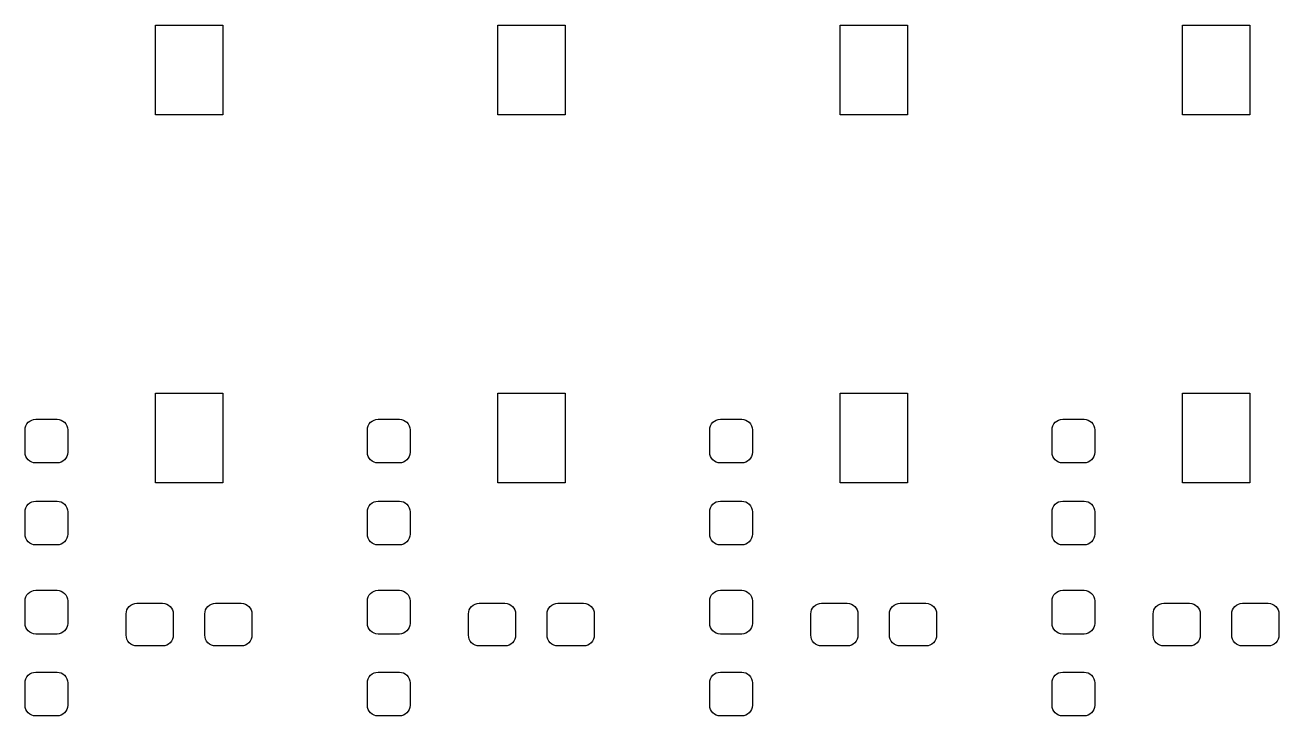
# Model space of a CAD drawing. Extents: x 134.8 to 167.4, y -150.3 to -77.5.
# Drawn here: x 136.05 to 163.96, y -92.84 to -77.45 of the extents above; entities that cross this region are included whole.
import ezdxf

# ---------------------------------------------------------------- set-up
doc = ezdxf.new("R2010")
doc.units = 0
doc.layers.add('BLACK', color=7, linetype='CONTINUOUS')

msp = doc.modelspace()

# ---------------------------------------------------------------- linework, layer by layer
at = {"layer": 'BLACK', "linetype": 'CONTINUOUS'}
for p, q in [((138.95, -79.45), (138.95, -77.45)), ((138.95, -77.45), (140.45, -77.45)), ((140.45, -77.45), (140.45, -79.45)), ((146.57, -79.45), (146.57, -77.45)), ((146.57, -77.45), (148.07, -77.45)), ((148.07, -77.45), (148.07, -79.45)), ((154.19, -79.45), (154.19, -77.45)), ((154.19, -77.45), (155.69, -77.45)), ((155.69, -77.45), (155.69, -79.45)), ((161.81, -79.45), (161.81, -77.45)), ((161.81, -77.45), (163.31, -77.45)), ((163.31, -77.45), (163.31, -79.45)), ((140.45, -79.45), (138.95, -79.45)), ((148.07, -79.45), (146.57, -79.45)), ((155.69, -79.45), (154.19, -79.45)), ((163.31, -79.45), (161.81, -79.45)), ((138.95, -87.65), (138.95, -85.65)), ((138.95, -85.65), (140.45, -85.65)), ((140.45, -85.65), (140.45, -87.65)), ((146.57, -87.65), (146.57, -85.65)), ((146.57, -85.65), (148.07, -85.65)), ((148.07, -85.65), (148.07, -87.65)), ((154.19, -87.65), (154.19, -85.65)), ((154.19, -85.65), (155.69, -85.65)), ((155.69, -85.65), (155.69, -87.65)), ((161.81, -87.65), (161.81, -85.65)), ((161.81, -85.65), (163.31, -85.65)), ((163.31, -85.65), (163.31, -87.65)), ((136.197, -86.2481), (136.241, -86.2346)), ((136.241, -86.2346), (136.287, -86.23)), ((136.287, -86.23), (136.762, -86.23)), ((136.762, -86.23), (136.809, -86.2346)), ((136.809, -86.2346), (136.853, -86.2481)), ((143.817, -86.2481), (143.861, -86.2346)), ((143.861, -86.2346), (143.907, -86.23)), ((143.907, -86.23), (144.382, -86.23)), ((144.382, -86.23), (144.429, -86.2346)), ((144.429, -86.2346), (144.473, -86.2481)), ((151.437, -86.2481), (151.481, -86.2346)), ((151.481, -86.2346), (151.528, -86.23)), ((151.528, -86.23), (152.002, -86.23)), ((152.002, -86.23), (152.049, -86.2346)), ((152.049, -86.2346), (152.093, -86.2481)), ((159.057, -86.2481), (159.101, -86.2346)), ((159.101, -86.2346), (159.147, -86.23)), ((159.147, -86.23), (159.623, -86.23)), ((159.623, -86.23), (159.669, -86.2346)), ((159.669, -86.2346), (159.713, -86.2481)), ((136.05, -86.4675), (136.055, -86.4212)), ((136.05, -86.9675), (136.05, -86.4675)), ((136.055, -86.4212), (136.068, -86.3766)), ((136.068, -86.3766), (136.09, -86.3356)), ((136.09, -86.3356), (136.12, -86.2996)), ((136.12, -86.2996), (136.156, -86.27)), ((136.156, -86.27), (136.197, -86.2481)), ((136.853, -86.2481), (136.894, -86.27)), ((136.894, -86.27), (136.93, -86.2996)), ((136.93, -86.2996), (136.96, -86.3356)), ((136.96, -86.3356), (136.982, -86.3766)), ((136.982, -86.3766), (136.995, -86.4212)), ((136.995, -86.4212), (137, -86.4675)), ((137, -86.4675), (137, -86.9675)), ((143.67, -86.4675), (143.675, -86.4212)), ((143.67, -86.9675), (143.67, -86.4675)), ((143.675, -86.4212), (143.688, -86.3766)), ((143.688, -86.3766), (143.71, -86.3356)), ((143.71, -86.3356), (143.74, -86.2996)), ((143.74, -86.2996), (143.776, -86.27)), ((143.776, -86.27), (143.817, -86.2481)), ((144.473, -86.2481), (144.514, -86.27)), ((144.514, -86.27), (144.55, -86.2996)), ((144.55, -86.2996), (144.58, -86.3356)), ((144.58, -86.3356), (144.602, -86.3766)), ((144.602, -86.3766), (144.615, -86.4212)), ((144.615, -86.4212), (144.62, -86.4675)), ((144.62, -86.4675), (144.62, -86.9675)), ((151.29, -86.4675), (151.295, -86.4212)), ((151.29, -86.9675), (151.29, -86.4675)), ((151.295, -86.4212), (151.308, -86.3766)), ((151.308, -86.3766), (151.33, -86.3356)), ((151.33, -86.3356), (151.36, -86.2996)), ((151.36, -86.2996), (151.396, -86.27)), ((151.396, -86.27), (151.437, -86.2481)), ((152.093, -86.2481), (152.134, -86.27)), ((152.134, -86.27), (152.17, -86.2996)), ((152.17, -86.2996), (152.2, -86.3356)), ((152.2, -86.3356), (152.222, -86.3766)), ((152.222, -86.3766), (152.235, -86.4212)), ((152.235, -86.4212), (152.24, -86.4675)), ((152.24, -86.4675), (152.24, -86.9675)), ((158.91, -86.4675), (158.915, -86.4212)), ((158.91, -86.9675), (158.91, -86.4675)), ((158.915, -86.4212), (158.928, -86.3766)), ((158.928, -86.3766), (158.95, -86.3356)), ((158.95, -86.3356), (158.98, -86.2996)), ((158.98, -86.2996), (159.016, -86.27)), ((159.016, -86.27), (159.057, -86.2481)), ((159.713, -86.2481), (159.754, -86.27)), ((159.754, -86.27), (159.79, -86.2996)), ((159.79, -86.2996), (159.82, -86.3356)), ((159.82, -86.3356), (159.842, -86.3766)), ((159.842, -86.3766), (159.855, -86.4212)), ((159.855, -86.4212), (159.86, -86.4675)), ((159.86, -86.4675), (159.86, -86.9675)), ((136.055, -87.0138), (136.05, -86.9675)), ((136.068, -87.0584), (136.055, -87.0138)), ((136.09, -87.0994), (136.068, -87.0584)), ((136.982, -87.0584), (136.96, -87.0994)), ((136.995, -87.0138), (136.982, -87.0584)), ((137, -86.9675), (136.995, -87.0138)), ((143.675, -87.0138), (143.67, -86.9675)), ((143.688, -87.0584), (143.675, -87.0138)), ((143.71, -87.0994), (143.688, -87.0584)), ((144.602, -87.0584), (144.58, -87.0994)), ((144.615, -87.0138), (144.602, -87.0584)), ((144.62, -86.9675), (144.615, -87.0138)), ((151.295, -87.0138), (151.29, -86.9675)), ((151.308, -87.0584), (151.295, -87.0138)), ((151.33, -87.0994), (151.308, -87.0584)), ((152.222, -87.0584), (152.2, -87.0994)), ((152.235, -87.0138), (152.222, -87.0584)), ((152.24, -86.9675), (152.235, -87.0138)), ((158.915, -87.0138), (158.91, -86.9675)), ((158.928, -87.0584), (158.915, -87.0138)), ((158.95, -87.0994), (158.928, -87.0584)), ((159.842, -87.0584), (159.82, -87.0994)), ((159.855, -87.0138), (159.842, -87.0584)), ((159.86, -86.9675), (159.855, -87.0138)), ((136.12, -87.1354), (136.09, -87.0994)), ((136.156, -87.165), (136.12, -87.1354)), ((136.197, -87.1869), (136.156, -87.165)), ((136.241, -87.2004), (136.197, -87.1869)), ((136.287, -87.205), (136.241, -87.2004)), ((136.762, -87.205), (136.287, -87.205)), ((136.809, -87.2004), (136.762, -87.205)), ((136.853, -87.1869), (136.809, -87.2004)), ((136.894, -87.165), (136.853, -87.1869)), ((136.93, -87.1354), (136.894, -87.165)), ((136.96, -87.0994), (136.93, -87.1354)), ((143.74, -87.1354), (143.71, -87.0994)), ((143.776, -87.165), (143.74, -87.1354)), ((143.817, -87.1869), (143.776, -87.165)), ((143.861, -87.2004), (143.817, -87.1869)), ((143.907, -87.205), (143.861, -87.2004)), ((144.382, -87.205), (143.907, -87.205)), ((144.429, -87.2004), (144.382, -87.205)), ((144.473, -87.1869), (144.429, -87.2004)), ((144.514, -87.165), (144.473, -87.1869)), ((144.55, -87.1354), (144.514, -87.165)), ((144.58, -87.0994), (144.55, -87.1354)), ((151.36, -87.1354), (151.33, -87.0994)), ((151.396, -87.165), (151.36, -87.1354)), ((151.437, -87.1869), (151.396, -87.165)), ((151.481, -87.2004), (151.437, -87.1869)), ((151.528, -87.205), (151.481, -87.2004)), ((152.002, -87.205), (151.528, -87.205)), ((152.049, -87.2004), (152.002, -87.205)), ((152.093, -87.1869), (152.049, -87.2004)), ((152.134, -87.165), (152.093, -87.1869)), ((152.17, -87.1354), (152.134, -87.165)), ((152.2, -87.0994), (152.17, -87.1354)), ((158.98, -87.1354), (158.95, -87.0994)), ((159.016, -87.165), (158.98, -87.1354)), ((159.057, -87.1869), (159.016, -87.165)), ((159.101, -87.2004), (159.057, -87.1869)), ((159.147, -87.205), (159.101, -87.2004)), ((159.623, -87.205), (159.147, -87.205)), ((159.669, -87.2004), (159.623, -87.205)), ((159.713, -87.1869), (159.669, -87.2004)), ((159.754, -87.165), (159.713, -87.1869)), ((159.79, -87.1354), (159.754, -87.165)), ((159.82, -87.0994), (159.79, -87.1354)), ((140.45, -87.65), (138.95, -87.65)), ((148.07, -87.65), (146.57, -87.65)), ((155.69, -87.65), (154.19, -87.65)), ((163.31, -87.65), (161.81, -87.65)), ((136.068, -88.2016), (136.09, -88.1606)), ((136.09, -88.1606), (136.12, -88.1246)), ((136.12, -88.1246), (136.156, -88.095)), ((136.156, -88.095), (136.197, -88.0731)), ((136.197, -88.0731), (136.241, -88.0596)), ((136.241, -88.0596), (136.287, -88.055)), ((136.287, -88.055), (136.762, -88.055)), ((136.762, -88.055), (136.809, -88.0596)), ((136.809, -88.0596), (136.853, -88.0731)), ((136.853, -88.0731), (136.894, -88.095)), ((136.894, -88.095), (136.93, -88.1246)), ((136.93, -88.1246), (136.96, -88.1606)), ((136.96, -88.1606), (136.982, -88.2016)), ((143.688, -88.2016), (143.71, -88.1606)), ((143.71, -88.1606), (143.74, -88.1246)), ((143.74, -88.1246), (143.776, -88.095)), ((143.776, -88.095), (143.817, -88.0731)), ((143.817, -88.0731), (143.861, -88.0596)), ((143.861, -88.0596), (143.907, -88.055)), ((143.907, -88.055), (144.382, -88.055)), ((144.382, -88.055), (144.429, -88.0596)), ((144.429, -88.0596), (144.473, -88.0731)), ((144.473, -88.0731), (144.514, -88.095)), ((144.514, -88.095), (144.55, -88.1246)), ((144.55, -88.1246), (144.58, -88.1606)), ((144.58, -88.1606), (144.602, -88.2016)), ((151.308, -88.2016), (151.33, -88.1606)), ((151.33, -88.1606), (151.36, -88.1246)), ((151.36, -88.1246), (151.396, -88.095)), ((151.396, -88.095), (151.437, -88.0731)), ((151.437, -88.0731), (151.481, -88.0596)), ((151.481, -88.0596), (151.528, -88.055)), ((151.528, -88.055), (152.002, -88.055)), ((152.002, -88.055), (152.049, -88.0596)), ((152.049, -88.0596), (152.093, -88.0731)), ((152.093, -88.0731), (152.134, -88.095)), ((152.134, -88.095), (152.17, -88.1246)), ((152.17, -88.1246), (152.2, -88.1606)), ((152.2, -88.1606), (152.222, -88.2016)), ((158.928, -88.2016), (158.95, -88.1606)), ((158.95, -88.1606), (158.98, -88.1246)), ((158.98, -88.1246), (159.016, -88.095)), ((159.016, -88.095), (159.057, -88.0731)), ((159.057, -88.0731), (159.101, -88.0596)), ((159.101, -88.0596), (159.147, -88.055)), ((159.147, -88.055), (159.623, -88.055)), ((159.623, -88.055), (159.669, -88.0596)), ((159.669, -88.0596), (159.713, -88.0731)), ((159.713, -88.0731), (159.754, -88.095)), ((159.754, -88.095), (159.79, -88.1246)), ((159.79, -88.1246), (159.82, -88.1606)), ((159.82, -88.1606), (159.842, -88.2016)), ((136.05, -88.2925), (136.055, -88.2462)), ((136.05, -88.7925), (136.05, -88.2925)), ((136.055, -88.2462), (136.068, -88.2016)), ((136.982, -88.2016), (136.995, -88.2462)), ((136.995, -88.2462), (137, -88.2925)), ((137, -88.2925), (137, -88.7925)), ((143.67, -88.2925), (143.675, -88.2462)), ((143.67, -88.7925), (143.67, -88.2925)), ((143.675, -88.2462), (143.688, -88.2016)), ((144.602, -88.2016), (144.615, -88.2462)), ((144.615, -88.2462), (144.62, -88.2925)), ((144.62, -88.2925), (144.62, -88.7925)), ((151.29, -88.2925), (151.295, -88.2462)), ((151.29, -88.7925), (151.29, -88.2925)), ((151.295, -88.2462), (151.308, -88.2016)), ((152.222, -88.2016), (152.235, -88.2462)), ((152.235, -88.2462), (152.24, -88.2925)), ((152.24, -88.2925), (152.24, -88.7925)), ((158.91, -88.2925), (158.915, -88.2462)), ((158.91, -88.7925), (158.91, -88.2925)), ((158.915, -88.2462), (158.928, -88.2016)), ((159.842, -88.2016), (159.855, -88.2462)), ((159.855, -88.2462), (159.86, -88.2925)), ((159.86, -88.2925), (159.86, -88.7925)), ((136.055, -88.8388), (136.05, -88.7925)), ((136.068, -88.8834), (136.055, -88.8388)), ((136.09, -88.9244), (136.068, -88.8834)), ((136.12, -88.9604), (136.09, -88.9244)), ((136.156, -88.99), (136.12, -88.9604)), ((136.197, -89.0119), (136.156, -88.99)), ((136.241, -89.0254), (136.197, -89.0119)), ((136.287, -89.03), (136.241, -89.0254)), ((136.762, -89.03), (136.287, -89.03)), ((136.809, -89.0254), (136.762, -89.03)), ((136.853, -89.0119), (136.809, -89.0254)), ((136.894, -88.99), (136.853, -89.0119)), ((136.93, -88.9604), (136.894, -88.99)), ((136.96, -88.9244), (136.93, -88.9604)), ((136.982, -88.8834), (136.96, -88.9244)), ((136.995, -88.8388), (136.982, -88.8834)), ((137, -88.7925), (136.995, -88.8388)), ((143.675, -88.8388), (143.67, -88.7925)), ((143.688, -88.8834), (143.675, -88.8388)), ((143.71, -88.9244), (143.688, -88.8834)), ((143.74, -88.9604), (143.71, -88.9244)), ((143.776, -88.99), (143.74, -88.9604)), ((143.817, -89.0119), (143.776, -88.99)), ((143.861, -89.0254), (143.817, -89.0119)), ((143.907, -89.03), (143.861, -89.0254)), ((144.382, -89.03), (143.907, -89.03)), ((144.429, -89.0254), (144.382, -89.03)), ((144.473, -89.0119), (144.429, -89.0254)), ((144.514, -88.99), (144.473, -89.0119)), ((144.55, -88.9604), (144.514, -88.99)), ((144.58, -88.9244), (144.55, -88.9604)), ((144.602, -88.8834), (144.58, -88.9244)), ((144.615, -88.8388), (144.602, -88.8834)), ((144.62, -88.7925), (144.615, -88.8388)), ((151.295, -88.8388), (151.29, -88.7925)), ((151.308, -88.8834), (151.295, -88.8388)), ((151.33, -88.9244), (151.308, -88.8834)), ((151.36, -88.9604), (151.33, -88.9244)), ((151.396, -88.99), (151.36, -88.9604)), ((151.437, -89.0119), (151.396, -88.99)), ((151.481, -89.0254), (151.437, -89.0119)), ((151.528, -89.03), (151.481, -89.0254)), ((152.002, -89.03), (151.528, -89.03)), ((152.049, -89.0254), (152.002, -89.03)), ((152.093, -89.0119), (152.049, -89.0254)), ((152.134, -88.99), (152.093, -89.0119)), ((152.17, -88.9604), (152.134, -88.99)), ((152.2, -88.9244), (152.17, -88.9604)), ((152.222, -88.8834), (152.2, -88.9244)), ((152.235, -88.8388), (152.222, -88.8834)), ((152.24, -88.7925), (152.235, -88.8388)), ((158.915, -88.8388), (158.91, -88.7925)), ((158.928, -88.8834), (158.915, -88.8388)), ((158.95, -88.9244), (158.928, -88.8834)), ((158.98, -88.9604), (158.95, -88.9244)), ((159.016, -88.99), (158.98, -88.9604)), ((159.057, -89.0119), (159.016, -88.99)), ((159.101, -89.0254), (159.057, -89.0119)), ((159.147, -89.03), (159.101, -89.0254)), ((159.623, -89.03), (159.147, -89.03)), ((159.669, -89.0254), (159.623, -89.03)), ((159.713, -89.0119), (159.669, -89.0254)), ((159.754, -88.99), (159.713, -89.0119)), ((159.79, -88.9604), (159.754, -88.99)), ((159.82, -88.9244), (159.79, -88.9604)), ((159.842, -88.8834), (159.82, -88.9244)), ((159.855, -88.8388), (159.842, -88.8834)), ((159.86, -88.7925), (159.855, -88.8388)), ((136.068, -90.1866), (136.09, -90.1456)), ((136.09, -90.1456), (136.12, -90.1096)), ((136.12, -90.1096), (136.156, -90.08)), ((136.156, -90.08), (136.197, -90.0581)), ((136.197, -90.0581), (136.241, -90.0446)), ((136.241, -90.0446), (136.287, -90.04)), ((136.287, -90.04), (136.762, -90.04)), ((136.762, -90.04), (136.809, -90.0446)), ((136.809, -90.0446), (136.853, -90.0581)), ((136.853, -90.0581), (136.894, -90.08)), ((136.894, -90.08), (136.93, -90.1096)), ((136.93, -90.1096), (136.96, -90.1456)), ((136.96, -90.1456), (136.982, -90.1866)), ((143.688, -90.1866), (143.71, -90.1456)), ((143.71, -90.1456), (143.74, -90.1096)), ((143.74, -90.1096), (143.776, -90.08)), ((143.776, -90.08), (143.817, -90.0581)), ((143.817, -90.0581), (143.861, -90.0446)), ((143.861, -90.0446), (143.907, -90.04)), ((143.907, -90.04), (144.382, -90.04)), ((144.382, -90.04), (144.429, -90.0446)), ((144.429, -90.0446), (144.473, -90.0581)), ((144.473, -90.0581), (144.514, -90.08)), ((144.514, -90.08), (144.55, -90.1096)), ((144.55, -90.1096), (144.58, -90.1456)), ((144.58, -90.1456), (144.602, -90.1866)), ((151.308, -90.1866), (151.33, -90.1456)), ((151.33, -90.1456), (151.36, -90.1096)), ((151.36, -90.1096), (151.396, -90.08)), ((151.396, -90.08), (151.437, -90.0581)), ((151.437, -90.0581), (151.481, -90.0446)), ((151.481, -90.0446), (151.528, -90.04)), ((151.528, -90.04), (152.002, -90.04)), ((152.002, -90.04), (152.049, -90.0446)), ((152.049, -90.0446), (152.093, -90.0581)), ((152.093, -90.0581), (152.134, -90.08)), ((152.134, -90.08), (152.17, -90.1096)), ((152.17, -90.1096), (152.2, -90.1456)), ((152.2, -90.1456), (152.222, -90.1866)), ((158.928, -90.1866), (158.95, -90.1456)), ((158.95, -90.1456), (158.98, -90.1096)), ((158.98, -90.1096), (159.016, -90.08)), ((159.016, -90.08), (159.057, -90.0581)), ((159.057, -90.0581), (159.101, -90.0446)), ((159.101, -90.0446), (159.147, -90.04)), ((159.147, -90.04), (159.623, -90.04)), ((159.623, -90.04), (159.669, -90.0446)), ((159.669, -90.0446), (159.713, -90.0581)), ((159.713, -90.0581), (159.754, -90.08)), ((159.754, -90.08), (159.79, -90.1096)), ((159.79, -90.1096), (159.82, -90.1456)), ((159.82, -90.1456), (159.842, -90.1866)), ((136.05, -90.2775), (136.055, -90.2312)), ((136.05, -90.7775), (136.05, -90.2775)), ((136.055, -90.2312), (136.068, -90.1866)), ((136.982, -90.1866), (136.995, -90.2312)), ((136.995, -90.2312), (137, -90.2775)), ((137, -90.2775), (137, -90.7775)), ((138.34, -90.4356), (138.37, -90.3996)), ((138.37, -90.3996), (138.406, -90.37)), ((138.406, -90.37), (138.447, -90.3481)), ((138.447, -90.3481), (138.491, -90.3346)), ((138.491, -90.3346), (138.537, -90.33)), ((138.537, -90.33), (139.112, -90.33)), ((139.112, -90.33), (139.159, -90.3346)), ((139.159, -90.3346), (139.203, -90.3481)), ((139.203, -90.3481), (139.244, -90.37)), ((139.244, -90.37), (139.28, -90.3996)), ((139.28, -90.3996), (139.31, -90.4356)), ((140.09, -90.4356), (140.12, -90.3996)), ((140.12, -90.3996), (140.156, -90.37)), ((140.156, -90.37), (140.197, -90.3481)), ((140.197, -90.3481), (140.241, -90.3346)), ((140.241, -90.3346), (140.287, -90.33)), ((140.287, -90.33), (140.862, -90.33)), ((140.862, -90.33), (140.909, -90.3346)), ((140.909, -90.3346), (140.953, -90.3481)), ((140.953, -90.3481), (140.994, -90.37)), ((140.994, -90.37), (141.03, -90.3996)), ((141.03, -90.3996), (141.06, -90.4356)), ((143.67, -90.2775), (143.675, -90.2312)), ((143.67, -90.7775), (143.67, -90.2775)), ((143.675, -90.2312), (143.688, -90.1866)), ((144.602, -90.1866), (144.615, -90.2312)), ((144.615, -90.2312), (144.62, -90.2775)), ((144.62, -90.2775), (144.62, -90.7775)), ((145.96, -90.4356), (145.99, -90.3996)), ((145.99, -90.3996), (146.026, -90.37)), ((146.026, -90.37), (146.067, -90.3481)), ((146.067, -90.3481), (146.111, -90.3346)), ((146.111, -90.3346), (146.157, -90.33)), ((146.157, -90.33), (146.732, -90.33)), ((146.732, -90.33), (146.779, -90.3346)), ((146.779, -90.3346), (146.823, -90.3481)), ((146.823, -90.3481), (146.864, -90.37)), ((146.864, -90.37), (146.9, -90.3996)), ((146.9, -90.3996), (146.93, -90.4356)), ((147.71, -90.4356), (147.74, -90.3996)), ((147.74, -90.3996), (147.776, -90.37)), ((147.776, -90.37), (147.817, -90.3481)), ((147.817, -90.3481), (147.861, -90.3346)), ((147.861, -90.3346), (147.907, -90.33)), ((147.907, -90.33), (148.482, -90.33)), ((148.482, -90.33), (148.529, -90.3346)), ((148.529, -90.3346), (148.573, -90.3481)), ((148.573, -90.3481), (148.614, -90.37)), ((148.614, -90.37), (148.65, -90.3996)), ((148.65, -90.3996), (148.68, -90.4356)), ((151.29, -90.2775), (151.295, -90.2312)), ((151.29, -90.7775), (151.29, -90.2775)), ((151.295, -90.2312), (151.308, -90.1866)), ((152.222, -90.1866), (152.235, -90.2312)), ((152.235, -90.2312), (152.24, -90.2775)), ((152.24, -90.2775), (152.24, -90.7775)), ((153.58, -90.4356), (153.61, -90.3996)), ((153.61, -90.3996), (153.646, -90.37)), ((153.646, -90.37), (153.687, -90.3481)), ((153.687, -90.3481), (153.731, -90.3346)), ((153.731, -90.3346), (153.778, -90.33)), ((153.778, -90.33), (154.352, -90.33)), ((154.352, -90.33), (154.399, -90.3346)), ((154.399, -90.3346), (154.443, -90.3481)), ((154.443, -90.3481), (154.484, -90.37)), ((154.484, -90.37), (154.52, -90.3996)), ((154.52, -90.3996), (154.55, -90.4356)), ((155.33, -90.4356), (155.36, -90.3996)), ((155.36, -90.3996), (155.396, -90.37)), ((155.396, -90.37), (155.437, -90.3481)), ((155.437, -90.3481), (155.481, -90.3346)), ((155.481, -90.3346), (155.528, -90.33)), ((155.528, -90.33), (156.102, -90.33)), ((156.102, -90.33), (156.149, -90.3346)), ((156.149, -90.3346), (156.193, -90.3481)), ((156.193, -90.3481), (156.234, -90.37)), ((156.234, -90.37), (156.27, -90.3996)), ((156.27, -90.3996), (156.3, -90.4356)), ((158.91, -90.2775), (158.915, -90.2312)), ((158.91, -90.7775), (158.91, -90.2775)), ((158.915, -90.2312), (158.928, -90.1866)), ((159.842, -90.1866), (159.855, -90.2312)), ((159.855, -90.2312), (159.86, -90.2775)), ((159.86, -90.2775), (159.86, -90.7775)), ((161.2, -90.4356), (161.23, -90.3996)), ((161.23, -90.3996), (161.266, -90.37)), ((161.266, -90.37), (161.307, -90.3481)), ((161.307, -90.3481), (161.351, -90.3346)), ((161.351, -90.3346), (161.397, -90.33)), ((161.397, -90.33), (161.972, -90.33)), ((161.972, -90.33), (162.019, -90.3346)), ((162.019, -90.3346), (162.063, -90.3481)), ((162.063, -90.3481), (162.104, -90.37)), ((162.104, -90.37), (162.14, -90.3996)), ((162.14, -90.3996), (162.17, -90.4356)), ((162.95, -90.4356), (162.98, -90.3996)), ((162.98, -90.3996), (163.016, -90.37)), ((163.016, -90.37), (163.057, -90.3481)), ((163.057, -90.3481), (163.101, -90.3346)), ((163.101, -90.3346), (163.147, -90.33)), ((163.147, -90.33), (163.722, -90.33)), ((163.722, -90.33), (163.769, -90.3346)), ((163.769, -90.3346), (163.813, -90.3481)), ((163.813, -90.3481), (163.854, -90.37)), ((163.854, -90.37), (163.89, -90.3996)), ((163.89, -90.3996), (163.92, -90.4356)), ((138.3, -90.5675), (138.305, -90.5212)), ((138.3, -91.0425), (138.3, -90.5675)), ((138.305, -90.5212), (138.318, -90.4766)), ((138.318, -90.4766), (138.34, -90.4356)), ((139.31, -90.4356), (139.332, -90.4766)), ((139.332, -90.4766), (139.345, -90.5212)), ((139.345, -90.5212), (139.35, -90.5675)), ((139.35, -90.5675), (139.35, -91.0425)), ((140.05, -90.5675), (140.055, -90.5212)), ((140.05, -91.0425), (140.05, -90.5675)), ((140.055, -90.5212), (140.068, -90.4766)), ((140.068, -90.4766), (140.09, -90.4356)), ((141.06, -90.4356), (141.082, -90.4766)), ((141.082, -90.4766), (141.095, -90.5212)), ((141.095, -90.5212), (141.1, -90.5675)), ((141.1, -90.5675), (141.1, -91.0425)), ((145.92, -90.5675), (145.925, -90.5212)), ((145.92, -91.0425), (145.92, -90.5675)), ((145.925, -90.5212), (145.938, -90.4766)), ((145.938, -90.4766), (145.96, -90.4356)), ((146.93, -90.4356), (146.952, -90.4766)), ((146.952, -90.4766), (146.965, -90.5212)), ((146.965, -90.5212), (146.97, -90.5675)), ((146.97, -90.5675), (146.97, -91.0425)), ((147.67, -90.5675), (147.675, -90.5212)), ((147.67, -91.0425), (147.67, -90.5675)), ((147.675, -90.5212), (147.688, -90.4766)), ((147.688, -90.4766), (147.71, -90.4356)), ((148.68, -90.4356), (148.702, -90.4766)), ((148.702, -90.4766), (148.715, -90.5212)), ((148.715, -90.5212), (148.72, -90.5675)), ((148.72, -90.5675), (148.72, -91.0425)), ((153.54, -90.5675), (153.545, -90.5212)), ((153.54, -91.0425), (153.54, -90.5675)), ((153.545, -90.5212), (153.558, -90.4766)), ((153.558, -90.4766), (153.58, -90.4356)), ((154.55, -90.4356), (154.572, -90.4766)), ((154.572, -90.4766), (154.585, -90.5212)), ((154.585, -90.5212), (154.59, -90.5675)), ((154.59, -90.5675), (154.59, -91.0425)), ((155.29, -90.5675), (155.295, -90.5212)), ((155.29, -91.0425), (155.29, -90.5675)), ((155.295, -90.5212), (155.308, -90.4766)), ((155.308, -90.4766), (155.33, -90.4356)), ((156.3, -90.4356), (156.322, -90.4766)), ((156.322, -90.4766), (156.335, -90.5212)), ((156.335, -90.5212), (156.34, -90.5675)), ((156.34, -90.5675), (156.34, -91.0425)), ((161.16, -90.5675), (161.165, -90.5212)), ((161.16, -91.0425), (161.16, -90.5675)), ((161.165, -90.5212), (161.178, -90.4766)), ((161.178, -90.4766), (161.2, -90.4356)), ((162.17, -90.4356), (162.192, -90.4766)), ((162.192, -90.4766), (162.205, -90.5212)), ((162.205, -90.5212), (162.21, -90.5675)), ((162.21, -90.5675), (162.21, -91.0425)), ((162.91, -90.5675), (162.915, -90.5212)), ((162.91, -91.0425), (162.91, -90.5675)), ((162.915, -90.5212), (162.928, -90.4766)), ((162.928, -90.4766), (162.95, -90.4356)), ((163.92, -90.4356), (163.942, -90.4766)), ((163.942, -90.4766), (163.955, -90.5212)), ((163.955, -90.5212), (163.96, -90.5675)), ((163.96, -90.5675), (163.96, -91.0425)), ((136.055, -90.8238), (136.05, -90.7775)), ((136.068, -90.8684), (136.055, -90.8238)), ((136.09, -90.9094), (136.068, -90.8684)), ((136.12, -90.9454), (136.09, -90.9094)), ((136.156, -90.975), (136.12, -90.9454)), ((136.197, -90.9969), (136.156, -90.975)), ((136.894, -90.975), (136.853, -90.9969)), ((136.93, -90.9454), (136.894, -90.975)), ((136.96, -90.9094), (136.93, -90.9454)), ((136.982, -90.8684), (136.96, -90.9094)), ((136.995, -90.8238), (136.982, -90.8684)), ((137, -90.7775), (136.995, -90.8238)), ((143.675, -90.8238), (143.67, -90.7775)), ((143.688, -90.8684), (143.675, -90.8238)), ((143.71, -90.9094), (143.688, -90.8684)), ((143.74, -90.9454), (143.71, -90.9094)), ((143.776, -90.975), (143.74, -90.9454)), ((143.817, -90.9969), (143.776, -90.975)), ((144.514, -90.975), (144.473, -90.9969)), ((144.55, -90.9454), (144.514, -90.975)), ((144.58, -90.9094), (144.55, -90.9454)), ((144.602, -90.8684), (144.58, -90.9094)), ((144.615, -90.8238), (144.602, -90.8684)), ((144.62, -90.7775), (144.615, -90.8238)), ((151.295, -90.8238), (151.29, -90.7775)), ((151.308, -90.8684), (151.295, -90.8238)), ((151.33, -90.9094), (151.308, -90.8684)), ((151.36, -90.9454), (151.33, -90.9094)), ((151.396, -90.975), (151.36, -90.9454)), ((151.437, -90.9969), (151.396, -90.975)), ((152.134, -90.975), (152.093, -90.9969)), ((152.17, -90.9454), (152.134, -90.975)), ((152.2, -90.9094), (152.17, -90.9454)), ((152.222, -90.8684), (152.2, -90.9094)), ((152.235, -90.8238), (152.222, -90.8684)), ((152.24, -90.7775), (152.235, -90.8238)), ((158.915, -90.8238), (158.91, -90.7775)), ((158.928, -90.8684), (158.915, -90.8238)), ((158.95, -90.9094), (158.928, -90.8684)), ((158.98, -90.9454), (158.95, -90.9094)), ((159.016, -90.975), (158.98, -90.9454)), ((159.057, -90.9969), (159.016, -90.975)), ((159.754, -90.975), (159.713, -90.9969)), ((159.79, -90.9454), (159.754, -90.975)), ((159.82, -90.9094), (159.79, -90.9454)), ((159.842, -90.8684), (159.82, -90.9094)), ((159.855, -90.8238), (159.842, -90.8684)), ((159.86, -90.7775), (159.855, -90.8238)), ((136.241, -91.0104), (136.197, -90.9969)), ((136.287, -91.015), (136.241, -91.0104)), ((136.762, -91.015), (136.287, -91.015)), ((136.809, -91.0104), (136.762, -91.015)), ((136.853, -90.9969), (136.809, -91.0104)), ((138.305, -91.0888), (138.3, -91.0425)), ((138.318, -91.1334), (138.305, -91.0888)), ((138.34, -91.1744), (138.318, -91.1334)), ((138.37, -91.2104), (138.34, -91.1744)), ((138.406, -91.24), (138.37, -91.2104)), ((138.447, -91.2619), (138.406, -91.24)), ((138.491, -91.2754), (138.447, -91.2619)), ((139.203, -91.2619), (139.159, -91.2754)), ((139.244, -91.24), (139.203, -91.2619)), ((139.28, -91.2104), (139.244, -91.24)), ((139.31, -91.1744), (139.28, -91.2104)), ((139.332, -91.1334), (139.31, -91.1744)), ((139.345, -91.0888), (139.332, -91.1334)), ((139.35, -91.0425), (139.345, -91.0888)), ((140.055, -91.0888), (140.05, -91.0425)), ((140.068, -91.1334), (140.055, -91.0888)), ((140.09, -91.1744), (140.068, -91.1334)), ((140.12, -91.2104), (140.09, -91.1744)), ((140.156, -91.24), (140.12, -91.2104)), ((140.197, -91.2619), (140.156, -91.24)), ((140.241, -91.2754), (140.197, -91.2619)), ((140.953, -91.2619), (140.909, -91.2754)), ((140.994, -91.24), (140.953, -91.2619)), ((141.03, -91.2104), (140.994, -91.24)), ((141.06, -91.1744), (141.03, -91.2104)), ((141.082, -91.1334), (141.06, -91.1744)), ((141.095, -91.0888), (141.082, -91.1334)), ((141.1, -91.0425), (141.095, -91.0888)), ((143.861, -91.0104), (143.817, -90.9969)), ((143.907, -91.015), (143.861, -91.0104)), ((144.382, -91.015), (143.907, -91.015)), ((144.429, -91.0104), (144.382, -91.015)), ((144.473, -90.9969), (144.429, -91.0104)), ((145.925, -91.0888), (145.92, -91.0425)), ((145.938, -91.1334), (145.925, -91.0888)), ((145.96, -91.1744), (145.938, -91.1334)), ((145.99, -91.2104), (145.96, -91.1744)), ((146.026, -91.24), (145.99, -91.2104)), ((146.067, -91.2619), (146.026, -91.24)), ((146.111, -91.2754), (146.067, -91.2619)), ((146.823, -91.2619), (146.779, -91.2754)), ((146.864, -91.24), (146.823, -91.2619)), ((146.9, -91.2104), (146.864, -91.24)), ((146.93, -91.1744), (146.9, -91.2104)), ((146.952, -91.1334), (146.93, -91.1744)), ((146.965, -91.0888), (146.952, -91.1334)), ((146.97, -91.0425), (146.965, -91.0888)), ((147.675, -91.0888), (147.67, -91.0425)), ((147.688, -91.1334), (147.675, -91.0888)), ((147.71, -91.1744), (147.688, -91.1334)), ((147.74, -91.2104), (147.71, -91.1744)), ((147.776, -91.24), (147.74, -91.2104)), ((147.817, -91.2619), (147.776, -91.24)), ((147.861, -91.2754), (147.817, -91.2619)), ((148.573, -91.2619), (148.529, -91.2754)), ((148.614, -91.24), (148.573, -91.2619)), ((148.65, -91.2104), (148.614, -91.24)), ((148.68, -91.1744), (148.65, -91.2104)), ((148.702, -91.1334), (148.68, -91.1744)), ((148.715, -91.0888), (148.702, -91.1334)), ((148.72, -91.0425), (148.715, -91.0888)), ((151.481, -91.0104), (151.437, -90.9969)), ((151.528, -91.015), (151.481, -91.0104)), ((152.002, -91.015), (151.528, -91.015)), ((152.049, -91.0104), (152.002, -91.015)), ((152.093, -90.9969), (152.049, -91.0104)), ((153.545, -91.0888), (153.54, -91.0425)), ((153.558, -91.1334), (153.545, -91.0888)), ((153.58, -91.1744), (153.558, -91.1334)), ((153.61, -91.2104), (153.58, -91.1744)), ((153.646, -91.24), (153.61, -91.2104)), ((153.687, -91.2619), (153.646, -91.24)), ((153.731, -91.2754), (153.687, -91.2619)), ((154.443, -91.2619), (154.399, -91.2754)), ((154.484, -91.24), (154.443, -91.2619)), ((154.52, -91.2104), (154.484, -91.24)), ((154.55, -91.1744), (154.52, -91.2104)), ((154.572, -91.1334), (154.55, -91.1744)), ((154.585, -91.0888), (154.572, -91.1334)), ((154.59, -91.0425), (154.585, -91.0888)), ((155.295, -91.0888), (155.29, -91.0425)), ((155.308, -91.1334), (155.295, -91.0888)), ((155.33, -91.1744), (155.308, -91.1334)), ((155.36, -91.2104), (155.33, -91.1744)), ((155.396, -91.24), (155.36, -91.2104)), ((155.437, -91.2619), (155.396, -91.24)), ((155.481, -91.2754), (155.437, -91.2619)), ((156.193, -91.2619), (156.149, -91.2754)), ((156.234, -91.24), (156.193, -91.2619)), ((156.27, -91.2104), (156.234, -91.24)), ((156.3, -91.1744), (156.27, -91.2104)), ((156.322, -91.1334), (156.3, -91.1744)), ((156.335, -91.0888), (156.322, -91.1334)), ((156.34, -91.0425), (156.335, -91.0888)), ((159.101, -91.0104), (159.057, -90.9969)), ((159.147, -91.015), (159.101, -91.0104)), ((159.623, -91.015), (159.147, -91.015)), ((159.669, -91.0104), (159.623, -91.015)), ((159.713, -90.9969), (159.669, -91.0104)), ((161.165, -91.0888), (161.16, -91.0425)), ((161.178, -91.1334), (161.165, -91.0888)), ((161.2, -91.1744), (161.178, -91.1334)), ((161.23, -91.2104), (161.2, -91.1744)), ((161.266, -91.24), (161.23, -91.2104)), ((161.307, -91.2619), (161.266, -91.24)), ((161.351, -91.2754), (161.307, -91.2619)), ((162.063, -91.2619), (162.019, -91.2754)), ((162.104, -91.24), (162.063, -91.2619)), ((162.14, -91.2104), (162.104, -91.24)), ((162.17, -91.1744), (162.14, -91.2104)), ((162.192, -91.1334), (162.17, -91.1744)), ((162.205, -91.0888), (162.192, -91.1334)), ((162.21, -91.0425), (162.205, -91.0888)), ((162.915, -91.0888), (162.91, -91.0425)), ((162.928, -91.1334), (162.915, -91.0888)), ((162.95, -91.1744), (162.928, -91.1334)), ((162.98, -91.2104), (162.95, -91.1744)), ((163.016, -91.24), (162.98, -91.2104)), ((163.057, -91.2619), (163.016, -91.24)), ((163.101, -91.2754), (163.057, -91.2619)), ((163.813, -91.2619), (163.769, -91.2754)), ((163.854, -91.24), (163.813, -91.2619)), ((163.89, -91.2104), (163.854, -91.24)), ((163.92, -91.1744), (163.89, -91.2104)), ((163.942, -91.1334), (163.92, -91.1744)), ((163.955, -91.0888), (163.942, -91.1334)), ((163.96, -91.0425), (163.955, -91.0888)), ((138.537, -91.28), (138.491, -91.2754)), ((139.112, -91.28), (138.537, -91.28)), ((139.159, -91.2754), (139.112, -91.28)), ((140.287, -91.28), (140.241, -91.2754)), ((140.862, -91.28), (140.287, -91.28)), ((140.909, -91.2754), (140.862, -91.28)), ((146.157, -91.28), (146.111, -91.2754)), ((146.732, -91.28), (146.157, -91.28)), ((146.779, -91.2754), (146.732, -91.28)), ((147.907, -91.28), (147.861, -91.2754)), ((148.482, -91.28), (147.907, -91.28)), ((148.529, -91.2754), (148.482, -91.28)), ((153.778, -91.28), (153.731, -91.2754)), ((154.352, -91.28), (153.778, -91.28)), ((154.399, -91.2754), (154.352, -91.28)), ((155.528, -91.28), (155.481, -91.2754)), ((156.102, -91.28), (155.528, -91.28)), ((156.149, -91.2754), (156.102, -91.28)), ((161.397, -91.28), (161.351, -91.2754)), ((161.972, -91.28), (161.397, -91.28)), ((162.019, -91.2754), (161.972, -91.28)), ((163.147, -91.28), (163.101, -91.2754)), ((163.722, -91.28), (163.147, -91.28)), ((163.769, -91.2754), (163.722, -91.28)), ((136.05, -92.1025), (136.055, -92.0562)), ((136.05, -92.6025), (136.05, -92.1025)), ((136.055, -92.0562), (136.068, -92.0116)), ((136.068, -92.0116), (136.09, -91.9706)), ((136.09, -91.9706), (136.12, -91.9346)), ((136.12, -91.9346), (136.156, -91.905)), ((136.156, -91.905), (136.197, -91.8831)), ((136.197, -91.8831), (136.241, -91.8696)), ((136.241, -91.8696), (136.287, -91.865)), ((136.287, -91.865), (136.762, -91.865)), ((136.762, -91.865), (136.809, -91.8696)), ((136.809, -91.8696), (136.853, -91.8831)), ((136.853, -91.8831), (136.894, -91.905)), ((136.894, -91.905), (136.93, -91.9346)), ((136.93, -91.9346), (136.96, -91.9706)), ((136.96, -91.9706), (136.982, -92.0116)), ((136.982, -92.0116), (136.995, -92.0562)), ((136.995, -92.0562), (137, -92.1025)), ((137, -92.1025), (137, -92.6025)), ((143.67, -92.1025), (143.675, -92.0562)), ((143.67, -92.6025), (143.67, -92.1025)), ((143.675, -92.0562), (143.688, -92.0116)), ((143.688, -92.0116), (143.71, -91.9706)), ((143.71, -91.9706), (143.74, -91.9346)), ((143.74, -91.9346), (143.776, -91.905)), ((143.776, -91.905), (143.817, -91.8831)), ((143.817, -91.8831), (143.861, -91.8696)), ((143.861, -91.8696), (143.907, -91.865)), ((143.907, -91.865), (144.382, -91.865)), ((144.382, -91.865), (144.429, -91.8696)), ((144.429, -91.8696), (144.473, -91.8831)), ((144.473, -91.8831), (144.514, -91.905)), ((144.514, -91.905), (144.55, -91.9346)), ((144.55, -91.9346), (144.58, -91.9706)), ((144.58, -91.9706), (144.602, -92.0116)), ((144.602, -92.0116), (144.615, -92.0562)), ((144.615, -92.0562), (144.62, -92.1025)), ((144.62, -92.1025), (144.62, -92.6025)), ((151.29, -92.1025), (151.295, -92.0562)), ((151.29, -92.6025), (151.29, -92.1025)), ((151.295, -92.0562), (151.308, -92.0116)), ((151.308, -92.0116), (151.33, -91.9706)), ((151.33, -91.9706), (151.36, -91.9346)), ((151.36, -91.9346), (151.396, -91.905)), ((151.396, -91.905), (151.437, -91.8831)), ((151.437, -91.8831), (151.481, -91.8696)), ((151.481, -91.8696), (151.528, -91.865)), ((151.528, -91.865), (152.002, -91.865)), ((152.002, -91.865), (152.049, -91.8696)), ((152.049, -91.8696), (152.093, -91.8831)), ((152.093, -91.8831), (152.134, -91.905)), ((152.134, -91.905), (152.17, -91.9346)), ((152.17, -91.9346), (152.2, -91.9706)), ((152.2, -91.9706), (152.222, -92.0116)), ((152.222, -92.0116), (152.235, -92.0562)), ((152.235, -92.0562), (152.24, -92.1025)), ((152.24, -92.1025), (152.24, -92.6025)), ((158.91, -92.1025), (158.915, -92.0562)), ((158.91, -92.6025), (158.91, -92.1025)), ((158.915, -92.0562), (158.928, -92.0116)), ((158.928, -92.0116), (158.95, -91.9706)), ((158.95, -91.9706), (158.98, -91.9346)), ((158.98, -91.9346), (159.016, -91.905)), ((159.016, -91.905), (159.057, -91.8831)), ((159.057, -91.8831), (159.101, -91.8696)), ((159.101, -91.8696), (159.147, -91.865)), ((159.147, -91.865), (159.623, -91.865)), ((159.623, -91.865), (159.669, -91.8696)), ((159.669, -91.8696), (159.713, -91.8831)), ((159.713, -91.8831), (159.754, -91.905)), ((159.754, -91.905), (159.79, -91.9346)), ((159.79, -91.9346), (159.82, -91.9706)), ((159.82, -91.9706), (159.842, -92.0116)), ((159.842, -92.0116), (159.855, -92.0562)), ((159.855, -92.0562), (159.86, -92.1025)), ((159.86, -92.1025), (159.86, -92.6025)), ((136.055, -92.6488), (136.05, -92.6025)), ((136.068, -92.6934), (136.055, -92.6488)), ((136.995, -92.6488), (136.982, -92.6934)), ((137, -92.6025), (136.995, -92.6488)), ((143.675, -92.6488), (143.67, -92.6025)), ((143.688, -92.6934), (143.675, -92.6488)), ((144.615, -92.6488), (144.602, -92.6934)), ((144.62, -92.6025), (144.615, -92.6488)), ((151.295, -92.6488), (151.29, -92.6025)), ((151.308, -92.6934), (151.295, -92.6488)), ((152.235, -92.6488), (152.222, -92.6934)), ((152.24, -92.6025), (152.235, -92.6488)), ((158.915, -92.6488), (158.91, -92.6025)), ((158.928, -92.6934), (158.915, -92.6488)), ((159.855, -92.6488), (159.842, -92.6934)), ((159.86, -92.6025), (159.855, -92.6488)), ((136.09, -92.7344), (136.068, -92.6934)), ((136.12, -92.7704), (136.09, -92.7344)), ((136.156, -92.8), (136.12, -92.7704)), ((136.197, -92.8219), (136.156, -92.8)), ((136.241, -92.8354), (136.197, -92.8219)), ((136.287, -92.84), (136.241, -92.8354)), ((136.762, -92.84), (136.287, -92.84)), ((136.809, -92.8354), (136.762, -92.84)), ((136.853, -92.8219), (136.809, -92.8354)), ((136.894, -92.8), (136.853, -92.8219)), ((136.93, -92.7704), (136.894, -92.8)), ((136.96, -92.7344), (136.93, -92.7704)), ((136.982, -92.6934), (136.96, -92.7344)), ((143.71, -92.7344), (143.688, -92.6934)), ((143.74, -92.7704), (143.71, -92.7344)), ((143.776, -92.8), (143.74, -92.7704)), ((143.817, -92.8219), (143.776, -92.8)), ((143.861, -92.8354), (143.817, -92.8219)), ((143.907, -92.84), (143.861, -92.8354)), ((144.382, -92.84), (143.907, -92.84)), ((144.429, -92.8354), (144.382, -92.84)), ((144.473, -92.8219), (144.429, -92.8354)), ((144.514, -92.8), (144.473, -92.8219)), ((144.55, -92.7704), (144.514, -92.8)), ((144.58, -92.7344), (144.55, -92.7704)), ((144.602, -92.6934), (144.58, -92.7344)), ((151.33, -92.7344), (151.308, -92.6934)), ((151.36, -92.7704), (151.33, -92.7344)), ((151.396, -92.8), (151.36, -92.7704)), ((151.437, -92.8219), (151.396, -92.8)), ((151.481, -92.8354), (151.437, -92.8219)), ((151.528, -92.84), (151.481, -92.8354)), ((152.002, -92.84), (151.528, -92.84)), ((152.049, -92.8354), (152.002, -92.84)), ((152.093, -92.8219), (152.049, -92.8354)), ((152.134, -92.8), (152.093, -92.8219)), ((152.17, -92.7704), (152.134, -92.8)), ((152.2, -92.7344), (152.17, -92.7704)), ((152.222, -92.6934), (152.2, -92.7344)), ((158.95, -92.7344), (158.928, -92.6934)), ((158.98, -92.7704), (158.95, -92.7344)), ((159.016, -92.8), (158.98, -92.7704)), ((159.057, -92.8219), (159.016, -92.8)), ((159.101, -92.8354), (159.057, -92.8219)), ((159.147, -92.84), (159.101, -92.8354)), ((159.623, -92.84), (159.147, -92.84)), ((159.669, -92.8354), (159.623, -92.84)), ((159.713, -92.8219), (159.669, -92.8354)), ((159.754, -92.8), (159.713, -92.8219)), ((159.79, -92.7704), (159.754, -92.8)), ((159.82, -92.7344), (159.79, -92.7704)), ((159.842, -92.6934), (159.82, -92.7344))]:
    msp.add_line(p, q, dxfattribs=at)

doc.saveas('drawing.dxf')
